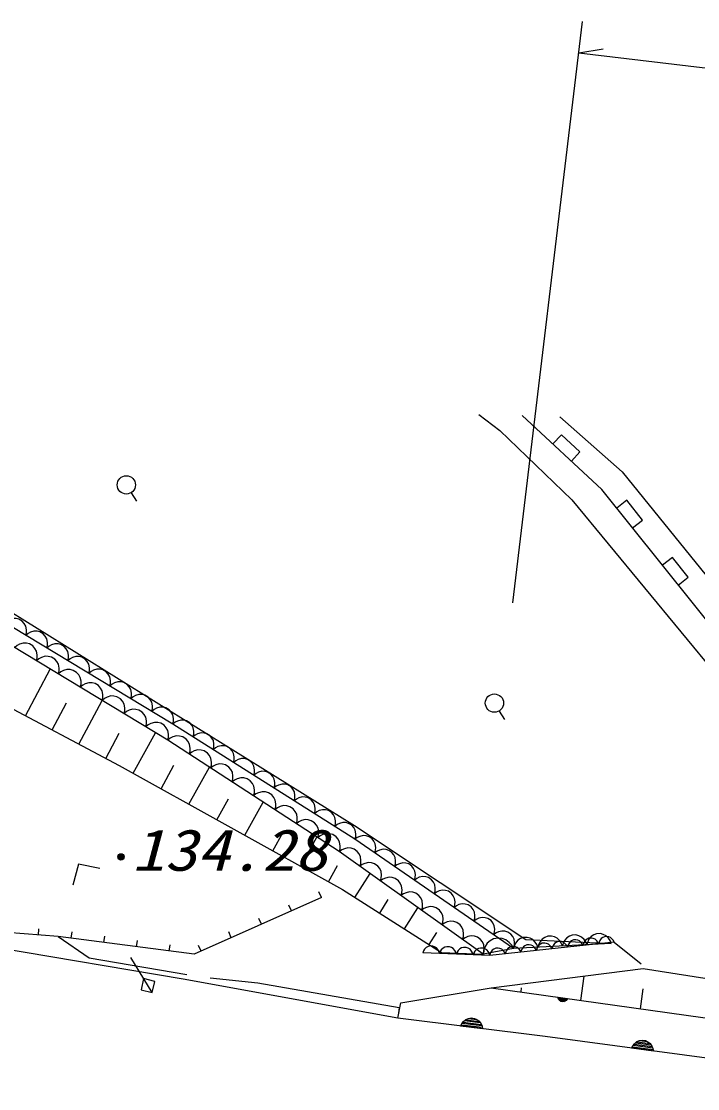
# Model space of a CAD drawing. Units: millimetres, scale not verified. Extents: x 40000 to 680000, y 20000 to 380000.
# Drawn here: x 363712 to 385161, y 279889 to 313741 of the extents above; entities that cross this region are included whole.
import ezdxf
from ezdxf.enums import TextEntityAlignment as Align

# ---------------------------------------------------------------- set-up
doc = ezdxf.new("R2010")
doc.units = ezdxf.units.MM
doc.header["$LTSCALE"] = 1000
doc.layers.add('M-BGD', color=7, linetype='Continuous', lineweight=25)
doc.styles.add('ＭＳ ゴシック', font='')
doc.styles.get('ＭＳ ゴシック').set_extended_font_data('MS Gothic')

# ---------------------------------------------------------------- blocks, each defined once
blk = doc.blocks.new('BUHIN547')
at = {"color": 7, "linetype": 'Continuous', "lineweight": 25}
blk.add_lwpolyline([(258, 64), (224, 119), (181, 161), (116, 206), (52, 223), (-14, 227), (-94, 207), (-150, 173), (-199, 128), (-235, 58), (-253, 0), (-258, -64)], dxfattribs=at)
blk = doc.blocks.new('BUHIN548')
at = {"color": 7, "linetype": 'Continuous', "lineweight": 25}
blk.add_lwpolyline([(229, 94), (190, 140), (144, 173), (79, 205), (17, 212), (-44, 207), (-115, 178), (-162, 138), (-201, 90), (-225, 21), (-233, -34), (-229, -94)], dxfattribs=at)
blk = doc.blocks.new('BUHIN356')
at = {"color": 7, "linetype": 'Continuous', "lineweight": 25}
for p, q in [((-335, -7), (322, 93)), ((298, 134), (-325, 39)), ((-305, 86), (264, 173)), ((226, 212), (-277, 135)), ((-242, 184), (176, 248)), ((88, 279), (-169, 240))]:
    blk.add_line(p, q, dxfattribs=at)
blk.add_lwpolyline([(-346, -53), (-330, 31), (-301, 105), (-245, 191), (-175, 244), (-98, 282), (9, 299), (95, 285), (177, 255), (256, 190), (308, 128), (346, 53)], close=True, dxfattribs=at)
blk = doc.blocks.new('BUHIN358')
at = {"color": 7, "linetype": 'Continuous', "lineweight": 25}
for p, q in [((144, 2), (-138, -39)), ((-128, -57), (139, -18)), ((131, -38), (-114, -73)), ((-97, -90), (118, -58)), ((103, -80), (-76, -106)), ((-39, -119), (72, -103))]:
    blk.add_line(p, q, dxfattribs=at)
blk.add_lwpolyline([(148, 22), (142, -14), (129, -46), (105, -82), (74, -105), (41, -121), (-5, -128), (-41, -122), (-77, -109), (-110, -81), (-132, -54), (-148, -22)], close=True, dxfattribs=at)
blk = doc.blocks.new('BUHIN377')
at = {"color": 7, "linetype": 'Continuous', "lineweight": 25}
for radius in [100, 87.5, 75, 62.5, 50, 37.5, 25, 12.5]:
    blk.add_circle((0, 0), radius, dxfattribs=at)
blk = doc.blocks.new('BUHIN404')
at = {"color": 7, "linetype": 'Continuous', "lineweight": 25}
blk.add_lwpolyline([(327, -230), (557, 98), (-98, 557), (-327, 230)], dxfattribs=at)
blk = doc.blocks.new('BUHIN436')
at = {"color": 7, "linetype": 'Continuous', "lineweight": 25}
blk.add_lwpolyline([(965, -871), (945, -515), (579, -522), (610, -887), (965, -871), (0, 0)], dxfattribs=at)
blk = doc.blocks.new('BUHIN438')
at = {"color": 7, "linetype": 'Continuous', "lineweight": 25}
blk.add_lwpolyline([(511, 212), (-175, 157), (-158, -530)], dxfattribs=at)
blk = doc.blocks.new('BUHIN476')
at = {"color": 7, "linetype": 'Continuous', "lineweight": 25}
blk.add_lwpolyline([(366, 128), (309, 202), (241, 259), (141, 314), (45, 330), (-51, 328), (-164, 288), (-241, 230), (-306, 158), (-349, 53), (-366, -33), (-366, -128)], dxfattribs=at)
blk = doc.blocks.new('BUHIN478')
at = {"color": 7, "linetype": 'Continuous', "lineweight": 25}
blk.add_lwpolyline([(378, -131), (380, -35), (360, 55), (315, 164), (248, 238), (169, 297), (52, 338), (-47, 340), (-146, 324), (-248, 266), (-318, 208), (-378, 131)], dxfattribs=at)
blk = doc.blocks.new('BUHIN479')
at = {"color": 7, "linetype": 'Continuous', "lineweight": 25}
blk.add_lwpolyline([(388, -117), (386, -19), (362, 71), (312, 179), (241, 251), (158, 308), (38, 344), (-62, 343), (-162, 322), (-263, 259), (-330, 197), (-388, 117)], dxfattribs=at)
blk = doc.blocks.new('BUHIN480')
at = {"color": 7, "linetype": 'Continuous', "lineweight": 25}
blk.add_lwpolyline([(392, -104), (386, -6), (360, 83), (306, 189), (232, 259), (148, 313), (27, 345), (-73, 340), (-172, 316), (-271, 250), (-337, 186), (-392, 104)], dxfattribs=at)
blk = doc.blocks.new('BUHIN482')
at = {"color": 7, "linetype": 'Continuous', "lineweight": 25}
blk.add_lwpolyline([(362, -119), (363, -27), (342, 58), (298, 161), (233, 231), (156, 286), (44, 323), (-50, 324), (-144, 306), (-241, 250), (-306, 193), (-362, 119)], dxfattribs=at)
blk = doc.blocks.new('BUHIN483')
at = {"color": 7, "linetype": 'Continuous', "lineweight": 25}
blk.add_lwpolyline([(365, -105), (362, -13), (338, 71), (290, 172), (222, 239), (144, 291), (31, 323), (-62, 320), (-155, 299), (-250, 239), (-312, 180), (-365, 105)], dxfattribs=at)
blk = doc.blocks.new('BUHIN484')
at = {"color": 7, "linetype": 'Continuous', "lineweight": 25}
blk.add_lwpolyline([(376, -99), (371, -5), (345, 80), (293, 182), (223, 249), (142, 300), (25, 331), (-71, 326), (-165, 303), (-260, 240), (-323, 178), (-376, 99)], dxfattribs=at)
blk = doc.blocks.new('BUHIN379')
at = {"color": 7, "linetype": 'Continuous', "lineweight": 25}
blk.add_line((102, -92), (334, -301), dxfattribs=at)
blk.add_circle((-117, 105), 290, dxfattribs=at)
blk = doc.blocks.new('BUHIN531')
at = {"color": 7, "linetype": 'Continuous', "lineweight": 25}
blk.add_line((0, 0), (-130, 152), dxfattribs=at)
blk = doc.blocks.new('BUHIN532')
at = {"color": 7, "linetype": 'Continuous', "lineweight": 25}
blk.add_line((0, 0), (-31, 198), dxfattribs=at)
blk = doc.blocks.new('BUHIN533')
at = {"color": 7, "linetype": 'Continuous', "lineweight": 25}
blk.add_line((0, 0), (-41, 196), dxfattribs=at)

msp = doc.modelspace()

# ---------------------------------------------------------------- linework, layer by layer
at = {"layer": 'M-BGD'}
for p, q in [((379295, 295296), (381511, 313741)), ((381391, 312747), (382162, 312872)), ((381391, 312747), (428991, 307028)), ((378223, 301276), (378888, 300761)), ((382126, 298892), (379600, 301235)), ((380791, 301199), (382764, 299456)), ((378888, 300761), (381167, 298569)), ((382764, 299456), (393658, 285986)), ((386471, 293459), (382126, 298892)), ((381167, 298569), (385776, 292987)), ((362019, 295854), (374279, 288237)), ((368513, 291451), (362521, 295067)), ((368513, 291451), (362521, 295067)), ((368357, 290944), (362113, 294720)), ((368357, 290944), (362113, 294720)), ((363843, 291718), (364629, 293198)), ((362570, 292394), (366813, 290140)), ((365540, 290816), (366276, 292202)), ((364691, 291267), (365148, 292127)), ((366388, 290365), (366815, 291169)), ((367256, 289894), (367969, 291179)), ((374293, 287799), (368513, 291451)), ((374293, 287799), (368513, 291451)), ((373795, 287406), (368357, 290944)), ((366813, 290140), (373900, 286207)), ((368142, 289402), (368553, 290144)), ((369028, 288911), (369679, 290084)), ((369914, 288419), (370283, 289086)), ((370800, 287927), (371381, 288976)), ((374279, 288237), (379711, 284621)), ((371686, 287436), (372014, 288028)), ((372571, 286944), (373084, 287868)), ((379322, 284338), (374293, 287799)), ((379322, 284338), (374293, 287799)), ((378357, 284154), (373795, 287406)), ((373457, 286453), (373742, 286966)), ((374293, 285957), (374771, 286710)), ((373900, 286207), (377041, 284212)), ((375078, 285459), (375349, 285885)), ((375863, 284960), (376288, 285628)), ((364882, 284714), (365858, 284041)), ((376648, 284461), (376887, 284837)), ((368847, 283362), (362386, 284455)), ((382513, 284533), (378570, 284112)), ((382422, 284497), (379322, 284338)), ((379711, 284621), (382422, 284497)), ((382513, 284533), (383372, 283851)), ((365858, 284041), (368957, 283511)), ((378570, 284112), (376442, 284200)), ((377041, 284212), (378357, 284154)), ((379322, 284338), (378357, 284154)), ((378613, 283089), (383437, 283699)), ((383437, 283699), (393506, 282116)), ((383437, 283699), (393525, 282105)), ((375656, 282121), (368847, 283362)), ((369699, 283401), (371212, 283250)), ((381454, 282690), (381562, 283462)), ((371212, 283250), (375696, 282464)), ((375749, 282611), (378613, 283089)), ((375749, 282611), (378613, 283089)), ((378613, 283089), (399450, 280166)), ((378613, 283089), (399450, 280166)), ((379560, 282956), (379578, 283085)), ((383348, 282425), (383437, 283055)), ((375656, 282121), (375749, 282611)), ((375696, 282464), (375662, 282206)), ((380330, 281543), (375656, 282121)), ((377722, 281997), (378294, 281927)), ((378268, 281974), (377762, 282037)), ((377809, 282075), (378230, 282023)), ((378153, 282076), (377895, 282108)), ((377668, 281916), (378328, 281834)), ((378316, 281880), (377691, 281957)), ((392662, 279889), (380330, 281543))]:
    msp.add_line(p, q, dxfattribs=at)
for points in [[(381156, 299792), (381428, 300085), (380842, 300629), (380570, 300336)], [(373232, 285954), (369192, 284150), (364882, 284714), (362172, 284924)], [(379322, 284338), (379264, 284442), (379188, 284525), (379074, 284614), (378957, 284651), (378836, 284666), (378687, 284637), (378580, 284579), (378485, 284501), (378412, 284377), (378374, 284272), (378357, 284154)]]:
    msp.add_lwpolyline(points, dxfattribs=at)
msp.add_lwpolyline([(377645, 281875), (377683, 281951), (377731, 282014), (377809, 282082), (377890, 282114), (377975, 282130), (378083, 282117), (378161, 282081), (378232, 282030), (378291, 281945), (378324, 281872), (378340, 281789)], close=True, dxfattribs=at)

# ---------------------------------------------------------------- block references
for name, p, rotation in [('BUHIN379', (367124, 298905), 343.68992), ('BUHIN404', (382850, 297987), 343.68992), ('BUHIN404', (384298, 296176), 343.68992), ('BUHIN484', (363520, 294465), 343.68992), ('BUHIN484', (364185, 294063), 343.68992), ('BUHIN480', (363847, 293671), 343.68992), ('BUHIN484', (364851, 293661), 343.68992), ('BUHIN480', (364541, 293252), 343.68992), ('BUHIN484', (365517, 293259), 343.68992), ('BUHIN480', (365235, 292832), 343.68992), ('BUHIN484', (366182, 292858), 343.68992), ('BUHIN480', (365929, 292412), 343.68992), ('BUHIN484', (366848, 292456), 343.68992), ('BUHIN480', (366622, 291993), 343.68992), ('BUHIN484', (367514, 292054), 343.68992), ('BUHIN379', (378799, 291984), 343.68992), ('BUHIN480', (367316, 291573), 343.68992), ('BUHIN484', (368180, 291652), 343.68992), ('BUHIN480', (368010, 291154), 343.68992), ('BUHIN483', (368834, 291249), 343.68992), ('BUHIN479', (368696, 290723), 343.68992), ('BUHIN483', (369476, 290843), 343.68992), ('BUHIN483', (370118, 290437), 343.68992), ('BUHIN479', (369376, 290280), 343.68992), ('BUHIN479', (370056, 289838), 343.68992), ('BUHIN483', (370761, 290031), 343.68992), ('BUHIN479', (370736, 289396), 343.68992), ('BUHIN483', (371403, 289625), 343.68992), ('BUHIN483', (372045, 289219), 343.68992), ('BUHIN479', (371415, 288954), 343.68992), ('BUHIN483', (372687, 288813), 343.68992), ('BUHIN479', (372095, 288511), 343.68992), ('BUHIN483', (373330, 288407), 343.68992), ('BUHIN479', (372775, 288069), 343.68992), ('BUHIN483', (373972, 288002), 343.68992), ('BUHIN479', (373455, 287627), 343.68992), ('BUHIN482', (374607, 287582), 343.68992), ('BUHIN478', (374120, 287173), 343.68992), ('BUHIN482', (375236, 287150), 343.68992), ('BUHIN377', (366872, 287241), 343.68992), ('BUHIN478', (374772, 286709), 343.68992), ('BUHIN482', (375865, 286717), 343.68992), ('BUHIN438', (365649, 286811), 343.68992), ('BUHIN478', (375424, 286244), 343.68992), ('BUHIN482', (376493, 286285), 343.68992), ('BUHIN531', (373232, 285954), 343.68992), ('BUHIN478', (376076, 285780), 343.68992), ('BUHIN482', (377122, 285852), 343.68992), ('BUHIN478', (376727, 285315), 343.68992), ('BUHIN482', (377750, 285420), 343.68992), ('BUHIN531', (372278, 285528), 343.68992), ('BUHIN482', (378379, 284987), 343.68992), ('BUHIN531', (371325, 285102), 343.68992), ('BUHIN478', (377379, 284850), 343.68992), ('BUHIN533', (364255, 284762), 343.68992), ('BUHIN532', (365294, 284660), 343.68992), ('BUHIN532', (366330, 284524), 343.68992), ('BUHIN531', (370371, 284677), 343.68992), ('BUHIN478', (378031, 284386), 343.68992), ('BUHIN482', (379007, 284555), 343.68992), ('BUHIN476', (379709, 284358), 343.68992), ('BUHIN476', (380484, 284398), 343.68992), ('BUHIN476', (381259, 284437), 343.68992), ('BUHIN548', (381774, 284454), 343.69016), ('BUHIN476', (382034, 284477), 343.68992), ('BUHIN548', (382267, 284506), 343.69016), ('BUHIN532', (367365, 284389), 343.68992), ('BUHIN532', (368401, 284254), 343.68992), ('BUHIN531', (369417, 284251), 343.68992), ('BUHIN547', (376708, 284189), 343.69016), ('BUHIN547', (377240, 284167), 343.69016), ('BUHIN547', (377772, 284145), 343.69016), ('BUHIN547', (378304, 284123), 343.69016), ('BUHIN548', (378816, 284139), 343.69016), ('BUHIN548', (379309, 284191), 343.69016), ('BUHIN548', (379802, 284244), 343.69016), ('BUHIN548', (380295, 284296), 343.69016), ('BUHIN548', (380788, 284349), 343.69016), ('BUHIN548', (381281, 284401), 343.69016), ('BUHIN436', (367179, 284044), 343.68992), ('BUHIN358', (380884, 282770), 343.68992), ('BUHIN356', (383413, 281129), 343.68992)]:
    msp.add_blockref(name, p, dxfattribs=dict(at, rotation=rotation))

# ---------------------------------------------------------------- texts
at = {"layer": 'M-BGD', "style": 'ＭＳ ゴシック', "oblique": 15, "width": 1.15}
msp.add_text('134.28', height=1320, dxfattribs=at).set_placement((367218, 286402), align=Align.BOTTOM_LEFT)

doc.saveas('drawing.dxf')
